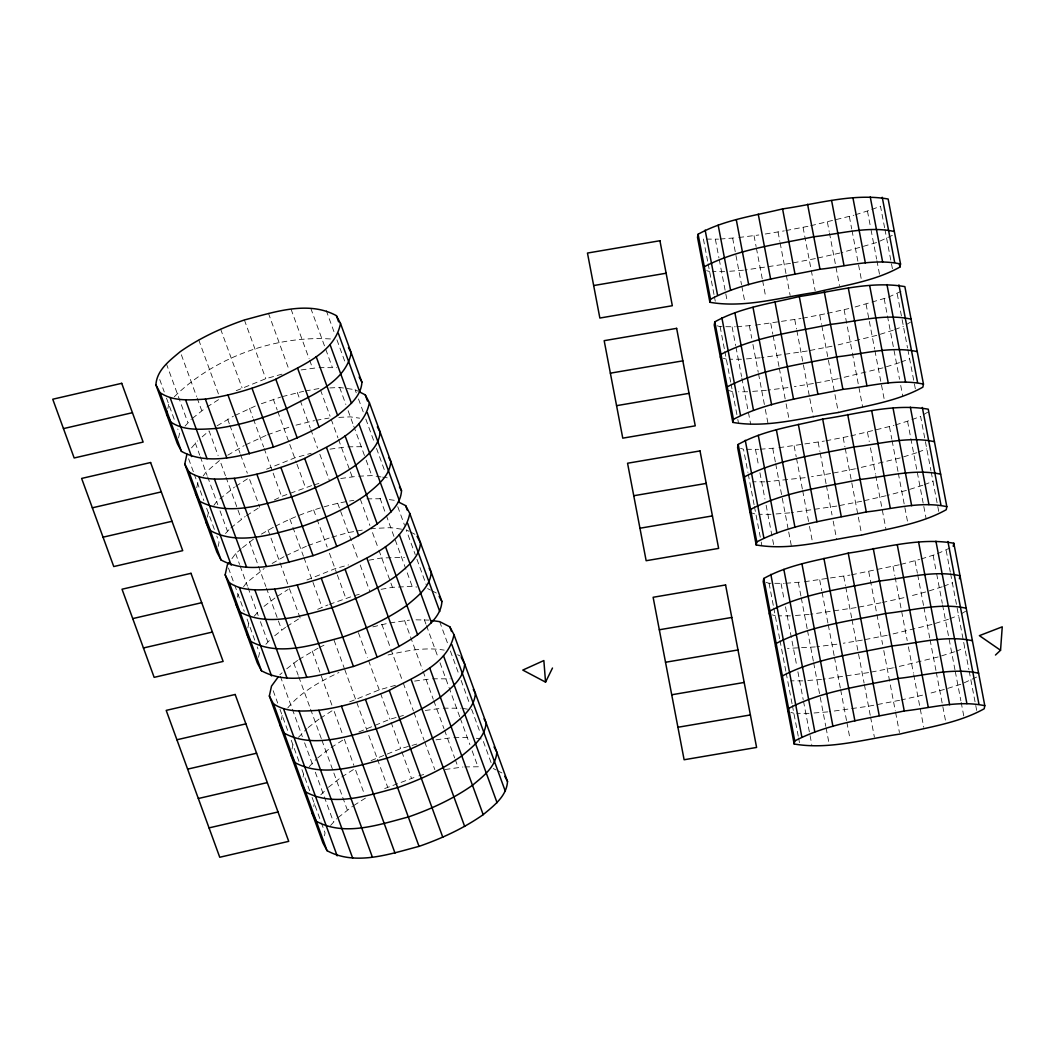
<?xml version="1.0" encoding="UTF-8"?>
<svg xmlns="http://www.w3.org/2000/svg" width="1055" height="1055" viewBox="0 0 1055 1055"><rect width="100%" height="100%" fill="white"/><g stroke="black" fill="none" stroke-linecap="round" stroke-linejoin="round"><path stroke-width="0.75" stroke-dasharray="5 3.75" d="M167.837 408.549L168.76 404.316M178.546 437.93L179.469 433.684L177.781 429.055M196.718 487.753L197.641 483.52L199.487 481.001M207.426 517.135L208.349 512.888M218.134 546.503L219.058 542.27L216.803 536.085M237.428 597.143L238.034 594.308M247.82 627.923L248.743 623.69M258.528 657.305L259.451 653.058L257.209 646.873M281.289 719.721L282.213 715.475M291.998 749.09L292.921 744.856M303.022 777.047L303.629 774.225M313.731 806.429L314.35 803.594M324.439 835.797L325.059 832.975L321.67 823.691M174.299 396.772C214.007 357.526 275.091 335.411 330.756 338.972M185.007 426.141L191.245 419.389M191.548 447.861L197.549 440.845M203.18 475.976L205.936 472.205L219.822 460.244L225.454 475.713M213.888 505.345L216.644 501.587L234.487 487.094M225.519 533.474L229.674 528.964M231.942 558.649L235.621 553.624L241.41 548.64M243.573 586.765L246.329 582.993L264.172 568.513M254.281 616.146L259.359 610.383M265.913 644.262L270.067 639.752M287.751 707.931C301.031 691.698 320.311 681.49 338.945 672.483M298.459 737.313L307.005 728.557M309.168 766.682L316.553 758.927M320.799 794.797L327.274 788.296M330.584 825.432L336.822 818.667M192.392 418.387L205.619 407.889M202.164 436.849L209.101 430.875L218.121 455.615M230.834 527.962L245.208 516.475M242.558 547.65L253.464 539.145M263.987 606.388L276.212 597.051M274.696 635.769L285.602 627.263M279.799 674.791L282.12 672.8M286.736 668.817L297.642 660.311M308.166 727.554L319.072 719.048M317.713 757.925L329.78 748.43M328.422 787.307L340.488 777.799M337.982 817.678L352.515 806.337M206.938 407.045L220.152 398.632M217.04 425.824L233.445 416.198M227.748 455.193L244.167 445.579M235.819 486.25L249.033 477.836L259.741 507.204M246.527 515.631L258.422 508.048M261.403 534.094L273.852 526.999M272.111 563.462L284.56 556.367M277.531 596.207L288.107 589.468M286.92 626.419L298.816 618.837M298.974 659.467L318.03 648.166M320.39 718.218L333.604 709.791L342.624 734.531M331.099 747.586L342.994 740.003M341.807 776.955L355.034 768.541L364.041 793.281M353.834 805.492L365.742 797.91M892.332 235.37L878.011 241.991M888.521 297.128L902.856 290.507M906.232 324.65L910.465 322.171M923.415 414.721L927.635 412.241M937.473 553.73L951.795 547.11M961.382 613.759L965.602 611.267M976.6 677.086L962.265 683.706M236.201 390.693L265.794 378.705L282.318 374.05M234.909 415.485L255.442 405.99M245.617 444.854L266.15 435.372M266.546 469.185L294.675 457.91L311.185 453.254M274.326 499.991L281.619 496.391L312.887 485.168M275.302 526.274C299.871 513.548 326.47 504.501 353.847 500.334M286.011 555.642L306.543 546.16M306.939 579.973L335.068 568.698L348.585 564.887M317.647 609.342L327.96 604.911M319.48 647.44L326.773 643.84M349.653 701.865L379.246 689.865L395.77 685.209M358.911 731.959L389.954 719.246L403.472 715.435M371.07 760.602L400.663 748.615L418.69 743.538M384.706 788.533L417.384 776.295M261.376 403.722L280.762 397.049M267.627 434.792L289.967 426.84M308.02 545.593L330.373 537.628M329.45 604.344L353.293 595.956M855.394 214.772L870.362 210.051M871.812 209.497L880.49 206.2L884.631 227.854M876.56 242.544L841.442 252.646M855.091 306.979L887.084 297.668M893.282 330.162L878.314 334.897M894.719 329.622L903.41 326.312M899.48 362.656L884.512 367.391M900.917 362.116L909.608 358.805M895.484 424.967L910.465 420.233M911.902 419.692L920.593 416.382L930.919 470.543M916.663 452.74L901.695 457.461M918.101 452.186L926.791 448.876M922.861 485.234L907.893 489.955M924.299 484.68L932.989 481.37M921.055 559.005L936.036 554.284M942.234 586.778L927.253 591.499M943.671 586.224L952.362 582.914M948.432 619.272L933.464 623.993M949.869 618.718L958.56 615.421M954.63 651.766L939.662 656.487M956.067 651.212L964.758 647.915M960.828 684.26L945.86 688.981M810.675 225.757L853.891 215.233M876.797 335.345L838.145 344.88M882.995 367.839L839.78 378.363M850.765 435.939L893.981 425.416M900.179 457.91L856.963 468.433M906.377 490.404L887.73 495.323M900.904 564.385L919.551 559.453M925.749 591.947L910.241 596.088M931.947 624.455L888.732 634.965M938.146 656.949L894.93 667.472M944.344 689.442L928.835 693.57M282.265 396.627L303.748 391.247M295.98 425.152L314.456 420.615M314.39 484.746L318.9 483.467M331.863 537.206L348.387 532.551L364.555 529.702M354.783 595.534L359.293 594.268M372.837 626.881L388.319 623.202M388.055 654.984C406.294 650.698 425.495 646.913 444.208 650.131M418.888 775.873L426.391 773.75M839.872 253.042L816.873 258.251M827.384 313.375L848.813 308.561M886.16 495.718L863.161 500.927M851.53 574.817L899.335 564.781M903.964 597.671L882.534 602.471M922.558 695.153L901.128 699.966M785.87 230.583L809.159 226.087M815.357 258.581L792.068 263.077M802.591 318.214L825.867 313.704M832.065 346.198L808.789 350.708M838.263 378.692L814.988 383.202M825.973 440.779L849.249 436.269M855.447 468.763L832.171 473.273M861.645 501.257L838.369 505.767M881.017 602.801L857.741 607.311M887.215 635.295L863.94 639.805M893.414 667.802L870.138 672.299M899.612 700.296L868.516 706.243L829.23 711.716M765.244 234.012L784.313 230.874M790.512 263.368L744.975 270.014M755.486 325.138L801.022 318.505M807.22 350.999L761.684 357.632M813.418 383.493L794.362 386.618M778.867 447.702L824.403 441.069M830.602 473.563L811.546 476.689M836.8 506.057L791.263 512.69M804.438 581.74L849.974 575.107M856.172 607.601L810.636 614.234M862.37 640.095L843.314 643.234M868.568 672.589L823.032 679.222M301.137 369.936L317.397 367.707M305.37 390.957L319.929 388.398M316.078 420.338L329.015 418.057M330.017 449.14L346.277 446.911M340.725 478.508L356.986 476.293M368.802 560.218L381.739 557.937L404.553 557.462M381.119 589.31L392.447 587.319L412.175 586.395L416.817 587.055M389.941 622.925L409.432 620.129M414.589 681.095L430.849 678.879M425.297 710.477L441.557 708.248M436.018 739.845L452.265 737.616M445.105 769.504L462.974 766.998M738.777 237.507L758.848 234.988M787.953 387.607L767.882 390.126M805.136 477.678L766.405 481.726M836.905 644.209L816.834 646.728M720.117 239.05L737.247 237.692M743.445 270.185L726.315 271.544M736.825 326.668L753.969 325.309M760.167 357.803L743.023 359.162M766.365 390.297L749.221 391.656M760.207 449.232L777.35 447.874M789.747 512.862L772.603 514.22M785.777 583.27L802.921 581.925M809.119 614.419L791.975 615.764M815.317 646.913L787.465 648.416M821.515 679.407L804.372 680.765M827.713 711.901L810.57 713.259M706.402 239.116L718.534 239.142M724.732 271.649L712.6 271.61M717.176 325.784L720.117 326.654L735.256 326.773M741.454 359.267L729.322 359.228M747.652 391.761L738.513 391.801M746.505 449.298L758.637 449.338M764.835 481.832L752.703 481.792M771.034 514.326L758.901 514.286M766.115 582.4L769.069 583.27L784.208 583.375M790.406 615.869L778.274 615.843M802.802 680.857L790.67 680.831M809 713.351L796.868 713.325M319.045 367.641L336.835 367.681M329.793 387.937L339.644 387.475L355.113 389.677L358.014 391.168M338.853 417.384L350.366 416.857L359.636 418.176M347.913 446.845L364.16 446.661M358.634 476.214L371.782 475.594L381.053 476.926M366.889 498.883L383.136 498.712M416 619.826L428.858 620.103M432.497 678.8L450.287 678.84M443.206 708.169L460.995 708.221M453.914 737.551L470.161 737.366M464.622 766.919L480.869 766.748M382.609 477.137L387.238 477.81M389.321 499.595L395.506 500.479M401.573 529.188L390.759 527.645L371.03 528.568L378.363 548.666M462.538 708.433L471.809 709.764L480.276 732.948M476.346 738.249L482.531 739.133L491.538 763.873M706.652 270.66L709.606 271.531M723.374 358.278L726.315 359.148M728.095 390.337L732.513 391.642M740.557 448.349L743.498 449.219L747.929 472.429M750 512.466L755.894 514.207M772.326 614.894L775.267 615.764M790.92 712.376L793.861 713.246M409.116 531.324L406.215 529.847L415.235 554.587M410.566 532.063L414.918 534.292M427.631 588.598L430.532 590.075M431.983 590.813L436.335 593.029M457.646 654.72L460.547 656.197M493.239 768.502L496.127 769.992M497.578 770.73L501.929 772.946M326.232 310.473L334.686 333.67M336.941 339.855L345.394 363.039M355.113 389.677L356.234 392.776M358.489 398.961L364.133 414.417M365.821 419.059L374.274 442.243M376.529 448.428L384.983 471.625M397.761 506.664L404.527 525.205M416.923 559.216L426.51 585.499M439.684 621.646L448.138 644.829M450.393 651.014L458.846 674.198M461.101 680.383L469.554 703.58M310.777 308.271L332.193 367.021M339.644 387.475L345.855 404.487M348.11 410.672L353.174 424.585M353.742 426.128L365.584 458.595M366.138 460.138L371.782 475.594M380.051 498.276L385.682 513.732M386.249 515.275L412.175 586.395M424.229 619.43L425.917 624.072M426.484 625.615L437.746 656.54M440.001 662.725L459.729 716.833M460.297 718.376L469.884 744.659M472.139 750.844L477.77 766.299M291.048 309.194L309.089 358.674M309.643 360.217L312.465 367.944M320.483 389.941L330.07 416.224M331.191 419.323L337.956 437.878M338.523 439.421L349.798 470.332M350.366 471.888L352.053 476.517M360.322 499.186L369.896 525.469M378.916 550.209L392.447 587.319M404.5 620.353L422.527 669.833M423.095 671.376L433.249 699.201M433.803 700.744L443.957 728.583M444.511 730.126L454.665 757.952M455.233 759.495L458.041 767.222M268.405 313.177L288.688 368.841M297.273 392.381L310.236 427.948M310.803 429.491L317.568 448.045M319.823 454.23L329.411 480.513M337.679 503.182L358.529 560.376M360.217 565.018L369.804 591.301M381.857 624.349L390.31 647.533M390.864 649.076L402.14 680M403.274 683.086L413.415 710.925M413.982 712.468L424.123 740.294M424.69 741.836L434.831 769.662M244.378 319.955L265.794 378.705M273.258 399.159L277.201 409.986M277.768 411.529L296.363 462.552M296.93 464.095L305.383 487.278M313.651 509.961L316.474 517.689M317.028 519.231L327.182 547.057M329.437 553.242L336.756 573.34M337.323 574.883L345.776 598.08M358.397 632.67L367.417 657.397M368.538 660.496L389.954 719.246M391.089 722.332L400.663 748.615M401.797 751.714L411.384 777.983M220.614 329.068L242.043 387.818M249.494 408.272L252.883 417.543M253.437 419.099L263.592 446.924M264.146 448.467L281.619 496.391M289.888 519.06L303.418 556.17M303.985 557.713L322.026 607.179M334.066 640.227L344.22 668.052M344.774 669.609L376.912 757.727M377.466 759.27L387.62 787.096M198.736 339.881L218.464 393.99M227.616 419.086L229.304 423.728M229.871 425.271L240.013 453.096M240.58 454.639L247.345 473.194M268.01 529.874L287.738 583.982M289.426 588.624L300.134 618.006M312.188 651.041L331.916 705.149M344.312 739.159L353.9 765.442M181.355 354.77L196.573 396.509M197.14 398.051L201.65 410.421M226.021 477.256L241.239 518.994M249.507 541.663L265.847 586.501M266.414 588.044L281.632 629.782M293.686 662.83L298.183 675.2M298.75 676.743L310.025 707.668M310.592 709.211L321.3 738.592M321.867 740.135L342.15 795.787M342.717 797.329L347.227 809.699M166.347 363.632L187.777 422.382M195.228 442.836L199.738 455.206M200.305 456.749L207.07 475.304M207.637 476.847L217.778 504.672M220.033 510.857L227.366 530.955M235.621 553.624L239.577 564.451M240.131 565.994L247.463 586.092M248.031 587.635L258.172 615.461M260.427 621.646L267.759 641.743M280.366 676.334L302.35 736.627M304.605 742.812L313.058 766.009M315.313 772.194L333.354 821.66M159.74 379.576L164.25 391.946M166.505 398.131L174.959 421.314M188.621 458.78L193.698 472.693M194.265 474.249L203.839 500.518M206.661 508.259L214.547 529.9M228.46 568.025L234.091 583.494M234.658 585.037L244.232 611.32M247.055 619.048L254.954 640.688M273.192 690.735L277.702 703.105M279.957 709.29L288.411 732.487M291.233 740.214L299.119 761.855M301.941 769.583L309.84 791.224M312.095 797.409L321.102 822.148M884.921 229.41L892.596 269.645M897.212 293.818L907.537 347.979M907.841 349.522L915.806 391.3M931.222 472.086L939.187 513.864M946.164 550.42L950.291 572.087M950.595 573.63L968.886 669.569M969.189 671.125L976.864 711.347M867.474 211.158L870.718 228.17M871.008 229.726L876.626 259.121M876.916 260.664L879.567 274.59M884.182 298.776L899.533 379.233M900.719 385.431L902.777 396.258M907.564 421.341L917.006 470.86M917.309 472.403L923.507 504.897M923.798 506.453L926.158 518.823M933.134 555.378L936.378 572.403M936.682 573.946L942.286 603.355M942.577 604.897L954.973 669.885M955.276 671.442L960.881 700.837M961.171 702.379L963.835 716.305M849.354 216.592L851.715 228.961M852.018 230.518L861.46 280.037M866.076 304.209L874.635 349.086M874.925 350.629L884.67 401.691M889.457 426.774L891.818 439.157M892.108 440.7L898.016 471.651M898.306 473.194L908.052 524.256M915.028 560.812L917.388 573.195M917.679 574.738L923.587 605.689M923.877 607.245L929.785 638.183M930.075 639.739L935.983 670.677M936.273 672.233L945.715 721.739M827.397 222.13L829.164 231.414M829.454 232.957L839.49 285.575M844.106 309.748L852.071 351.526M852.374 353.082L862.7 407.23M867.487 432.313L869.254 441.597M870.441 447.795L875.452 474.091M875.756 475.647L886.081 529.795M893.058 566.364L894.825 575.648M895.128 577.191L907.221 640.636M908.408 646.821L913.419 673.13M913.722 674.673L923.758 727.291M803.066 227.405L815.172 290.837M819.788 315.023L821.555 324.307M821.858 325.85L838.382 412.505M843.169 437.588L844.936 446.872M845.24 448.415L861.764 535.07M868.74 571.625L882.613 644.354M883.787 650.539L895.299 710.899M895.603 712.442L899.44 732.552M778.049 232.034L779.83 241.318M780.12 242.874L786.028 273.812M786.318 275.368L790.155 295.479M794.771 319.665L796.538 328.949M796.828 330.492L809.528 397.023M809.818 398.579L813.365 417.147M818.153 442.23L819.92 451.514M820.21 453.057L826.118 484.008M826.408 485.551L832.026 514.946M833.199 521.144L836.747 539.712M843.723 576.267L845.49 585.551M845.78 587.094L851.688 618.045M851.978 619.588L864.085 683.033M864.375 684.59L870.283 715.527M870.573 717.084L874.41 737.194M754.035 235.727L756.105 246.567M756.395 248.11L762.303 279.061M762.607 280.604L765.851 297.629M770.757 323.358L772.827 334.184M773.117 335.727L779.025 366.678M779.315 368.221L785.804 402.272M786.107 403.814L789.351 420.84M794.138 445.922L796.195 456.749M796.499 458.292L802.407 489.243M802.697 490.786L809.185 524.836M809.488 526.379L812.732 543.404M819.709 579.96L821.766 590.787M822.069 592.343L827.964 623.281M828.267 624.837L834.175 655.788M834.465 657.331L840.373 688.282M840.664 689.825L846.572 720.776M846.862 722.319L850.106 739.344M732.671 238.232L741.52 284.652M741.823 286.195L744.474 300.121M749.38 325.85L751.74 338.22M752.927 344.418L758.242 372.27M758.532 373.813L765.033 407.863M765.323 409.406L767.987 423.332M772.761 448.415L775.425 462.341M775.715 463.884L788.415 530.428M788.705 531.971L791.356 545.897M798.332 582.452L800.996 596.378M801.286 597.934L807.194 628.872M807.484 630.428L813.392 661.366M813.682 662.922L825.788 726.367M826.078 727.91L828.742 741.836M715.396 239.353L718.943 257.921M719.233 259.464L727.212 301.242M732.117 326.971L735.652 345.539M735.955 347.095L741.56 376.49M741.85 378.033L750.712 424.453M755.499 449.536L758.743 466.561M759.917 472.746L764.941 499.055M766.128 505.24L774.093 547.031M781.069 583.586L784.313 600.598M785.487 606.796L796.71 665.6M797.897 671.784L803.198 699.636M803.501 701.179L811.77 744.514M703.408 239.037L707.839 262.247M708.129 263.79L714.037 294.741M714.327 296.284L715.514 302.482M720.117 326.654L724.548 349.864M724.838 351.407L730.746 382.358M731.036 383.915L737.537 417.951M737.827 419.494L738.421 422.593M748.219 473.985L754.127 504.923M754.417 506.479L760.919 540.516M761.209 542.059L761.802 545.158M769.069 583.27L773.5 606.48M773.79 608.023L779.698 638.974M779.988 640.517L785.896 671.468M786.186 673.011L792.094 703.962M792.384 705.505L798.292 736.456M798.595 737.999L799.479 742.641"/><path stroke-width="1.5" d="M1000.549 650.262L1002.25 626.828L979.396 635.651L1000.549 650.262L995.472 655.036M698.107 234.25L697.5 237.296L709.896 302.284C744.883 308.35 780.806 297.312 815.475 292.393C843.881 285.443 874.107 281.474 899.941 267.047L900.535 264.001L888.139 199.013C853.165 192.946 817.229 203.971 782.573 208.903C754.154 215.84 723.928 219.809 698.107 234.25L710.503 299.238L709.896 302.284M703.698 269.79L704.305 266.744C737.999 249.072 776.968 244.575 813.787 236.755C840.281 233.92 867.856 225.744 894.337 231.507M714.815 321.867L714.222 324.914L732.816 422.396C767.789 428.462 803.725 417.424 838.382 412.505C866.801 405.568 897.027 401.599 922.861 387.159L923.455 384.112L904.86 286.63C869.874 280.564 833.951 291.602 799.294 296.521C770.875 303.458 740.65 307.427 714.815 321.867L733.41 419.349L732.816 422.396M720.42 357.408L721.013 354.361C754.707 336.703 793.677 332.193 830.509 324.373C856.99 321.538 884.578 313.361 911.058 319.124M726.618 389.902L727.212 386.855C760.906 369.197 799.875 364.687 836.707 356.867C863.188 354.032 890.776 345.869 917.257 351.618M738.197 444.432L737.603 447.478L756.198 544.96C791.171 551.027 827.107 539.989 861.764 535.07C890.183 528.133 920.408 524.164 946.243 509.723L946.836 506.677L928.242 409.195C893.255 403.129 857.333 414.167 822.676 419.086C794.257 426.035 764.031 429.992 738.197 444.432L756.791 541.914L756.198 544.96M743.801 479.972L744.395 476.926C778.089 459.268 817.058 454.758 853.891 446.938C880.371 444.102 907.959 435.939 934.44 441.689M750 512.466L750.593 509.42C784.287 491.762 823.256 487.252 860.089 479.445C886.569 476.596 914.158 468.433 940.638 474.183M763.767 578.483L763.174 581.516L794.164 743.999C829.138 750.065 865.074 739.028 899.73 734.109C928.149 727.159 958.375 723.189 984.21 708.762L984.803 705.716L953.812 543.233C918.826 537.18 882.903 548.204 848.233 553.137C819.827 560.073 789.602 564.043 763.767 578.483L794.758 740.953L794.164 743.999M769.372 614.023L769.965 610.977C803.659 593.306 842.629 588.796 879.461 580.989C905.942 578.14 933.53 569.977 960.01 575.727L959.404 578.773M775.57 646.517L776.163 643.471C809.858 625.8 848.827 621.29 885.659 613.483C912.14 610.647 939.728 602.471 966.209 608.221M781.768 679.011L782.362 675.965C816.056 658.294 855.025 653.784 891.857 645.976C918.338 643.141 945.926 634.965 972.407 640.715M787.966 711.505L788.56 708.459C822.254 690.788 861.223 686.278 898.056 678.471C924.536 675.635 952.124 667.459 978.605 673.222M953.206 546.279L953.812 543.233M155.903 384.838C156.826 369.975 169.776 360.48 180.234 351.671C199.87 337.89 221.774 327.841 244.378 319.955C273.535 312.372 307.902 300.108 336.387 315.656L340.514 323.463L361.931 382.213C361.008 397.076 348.071 406.557 337.613 415.367C317.964 429.148 296.059 439.21 273.456 447.083C244.298 454.665 209.932 466.93 181.46 451.382L177.319 443.588L155.903 384.838L160.044 392.645L181.46 451.382M167.231 411.384L166.611 414.206L170.752 422.013C184.045 431.073 200.846 429.411 216.077 428.475C240.382 425.218 263.935 418.083 286.512 408.601C310.381 395.585 345.473 382.833 351.223 352.832L348.467 347.636M359.465 391.906L365.254 394.86L369.395 402.667L401.52 490.786C400.597 505.648 387.647 515.143 377.202 523.953C357.553 537.734 335.648 547.782 313.045 555.669C283.887 563.251 249.521 575.503 221.049 559.968L216.908 552.161L184.783 464.042L186.933 454.151M398.408 501.956L405.648 505.648L409.788 513.455L441.913 601.574C440.99 616.437 428.053 625.932 417.595 634.741C397.946 648.522 376.042 658.571 353.438 666.457C324.281 674.04 289.914 686.304 261.442 670.756L257.301 662.949L225.177 574.83L227.326 564.939L229.172 562.421M160.044 392.645C173.337 401.704 190.137 400.03 205.369 399.106C229.674 395.836 253.226 388.715 275.803 379.233C299.673 366.204 334.765 353.465 340.514 323.463M431.957 620.538L439.684 621.646L449.826 626.815L453.967 634.622L507.521 781.491C506.598 796.354 493.648 805.849 483.19 814.658C463.541 828.439 441.636 838.488 419.033 846.374C389.875 853.957 355.522 866.208 327.037 850.673L322.896 842.866L269.355 695.997L271.504 686.106L277.953 677.31M184.783 464.042L188.911 471.849C202.217 480.909 219.018 479.234 234.25 478.311C258.554 475.04 282.107 467.919 304.684 458.437C328.54 445.408 363.645 432.669 369.395 402.667M225.177 574.83L229.304 582.637C242.61 591.697 259.411 590.022 274.643 589.099C298.947 585.841 322.5 578.707 345.077 569.225C368.947 556.196 404.039 543.457 409.788 513.455M269.355 695.997L273.482 703.804C286.789 712.863 303.589 711.189 318.821 710.266C343.126 706.995 366.678 699.874 389.255 690.392C413.125 677.363 448.217 664.624 453.967 634.622M545.554 682.123L543.852 660.549L522.805 670.083L545.554 682.123L552.49 668.026M710.503 299.238C744.197 281.58 783.166 277.069 819.986 269.249C846.479 266.414 874.054 258.238 900.535 264.001M733.41 419.349C767.117 401.691 806.073 397.181 842.905 389.374C869.386 386.526 896.974 378.363 923.455 384.112M756.791 541.914C790.485 524.256 829.454 519.746 866.287 511.939C892.767 509.09 920.356 500.927 946.836 506.677M794.758 740.953C828.465 723.282 867.421 718.785 904.254 710.965C930.734 708.129 958.322 699.953 984.803 705.716M63.458 428.607L132.429 412.69M92.339 507.811L161.31 491.894M103.047 537.18L172.018 521.275M132.732 618.599L201.703 602.695M143.44 647.968L212.411 632.064M176.91 739.766L245.881 723.862M187.619 769.135L256.589 753.23M198.327 798.516L267.297 782.599M209.035 827.885L278.019 811.981M593.662 285.549L666.127 273.232M610.37 373.167L682.836 360.85M616.568 405.661L689.047 393.344M633.752 495.731L706.217 483.414M639.95 528.225L712.415 515.908M659.322 629.769L731.788 617.452M665.52 662.263L737.986 649.959M671.719 694.77L744.184 682.453M677.917 727.264L750.395 714.947M359.175 377.004L361.931 382.213M377.347 426.84L380.103 432.036C379.18 446.898 366.23 456.393 355.772 465.202C336.136 478.983 314.232 489.032 291.628 496.918C262.471 504.501 228.104 516.765 199.619 501.217L195.492 493.41M388.741 457.514L390.812 461.417C389.888 476.28 376.938 485.762 366.481 494.571C346.844 508.352 324.94 518.414 302.337 526.287C273.179 533.87 238.812 546.134 210.341 530.586L206.2 522.792M399.449 486.882L401.52 490.786M417.055 536.322L420.497 542.837C419.574 557.699 406.623 567.181 396.166 575.99C376.529 589.771 354.625 599.82 332.022 607.706C302.864 615.289 268.498 627.554 240.026 612.005L235.885 604.199M429.148 568.302L431.205 572.206C430.282 587.068 417.345 596.563 406.887 605.372C387.238 619.153 365.333 629.202 342.73 637.075C313.572 644.671 279.206 656.922 250.734 641.387L246.593 633.58M439.157 596.378L441.913 601.574M461.233 657.489L464.675 663.991C463.752 678.853 450.801 688.348 440.344 697.157C420.708 710.938 398.803 720.987 376.2 728.873C347.042 736.456 312.676 748.72 284.204 733.172L280.063 725.365M473.313 689.469L475.383 693.372C474.46 708.235 461.51 717.73 451.065 726.539C431.416 740.32 409.511 750.369 386.908 758.242C357.75 765.838 323.384 778.089 294.912 762.554L290.771 754.747M484.034 718.837L486.091 722.741C485.168 737.603 472.231 747.098 461.774 755.908C442.124 769.688 420.22 779.737 397.616 787.623C368.459 795.206 334.092 807.471 305.62 791.923L301.479 784.116M494.043 746.914L496.813 752.123C495.876 766.985 482.939 776.467 472.482 785.276C452.832 799.057 430.928 809.119 408.325 816.992C379.167 824.575 344.8 836.839 316.329 821.291L312.188 813.497M504.765 776.295L507.521 781.491M336.387 315.656L338.629 321.841M365.254 394.86L367.509 401.045M405.648 505.648L407.349 510.29M449.826 626.815L451.527 631.457M338.365 333.354L359.781 392.104M367.246 412.558L399.37 500.677M407.639 523.346L439.764 611.478M451.817 644.513L505.358 791.382M330.07 344.669L351.486 403.419M358.937 423.873L391.075 511.992M399.344 534.661L431.469 622.78M443.522 655.828L497.063 802.697M316.183 356.63L337.613 415.367M345.064 435.834L377.202 523.953M385.457 546.622L417.595 634.741M429.636 667.789L483.19 814.658M297.681 368.419L319.098 427.156M326.562 447.623L358.687 535.742M366.955 558.412L399.08 646.53M411.134 679.578L464.675 826.447M275.803 379.233L297.22 437.983M304.684 458.437L336.809 546.556M345.077 569.225L377.202 657.344M389.255 690.392L442.797 837.261M252.04 388.332L273.456 447.083M280.92 467.536L313.045 555.669M321.313 578.338L353.438 666.457M365.492 699.505L419.033 846.374M228.012 395.111L249.442 453.861M256.893 474.315L289.03 562.434M297.286 585.116L329.424 673.235M341.464 706.283L395.018 853.139M205.369 399.106L226.785 457.844M234.25 478.311L266.374 566.429M274.643 589.099L306.781 677.218M318.821 710.266L372.375 857.135M185.64 400.03L207.07 458.767M214.521 479.221L246.659 567.353M254.914 590.022L287.052 678.141M299.093 711.189L352.647 858.058M170.185 397.814L191.601 456.564M199.065 477.018L231.19 565.137M239.459 587.82L271.583 675.938M283.637 708.986L337.178 855.842M188.911 471.849L221.049 559.968M229.304 582.637L261.442 670.756M273.482 703.804L327.037 850.673M899.348 263.948L899.941 267.047M882.244 197.272L894.64 262.26M898.952 284.89L917.547 382.372M922.334 407.454L940.928 504.936M947.904 541.492L978.895 703.975M870.243 196.942L882.639 261.943M886.965 284.573L905.559 382.055M910.346 407.138L928.941 504.62M935.917 541.175L966.908 703.645M852.981 198.076L865.377 263.064M869.689 285.694L888.284 383.176M893.071 408.259L911.665 505.741M918.641 542.296L949.632 704.78M831.604 200.569L844 265.557M848.326 288.186L866.92 385.682M871.707 410.751L890.301 508.246M897.278 544.802L928.268 707.272M807.589 204.261L819.986 269.249M824.311 291.879L842.905 389.374M847.692 414.444L866.287 511.939M873.263 548.495L904.254 710.965M782.573 208.903L794.969 273.891M799.294 296.521L817.889 394.003M822.676 419.086L841.27 516.568M848.233 553.137L879.237 715.606M758.255 214.165L770.651 279.166M774.963 301.796L793.558 399.278M798.345 424.361L816.939 521.843M823.915 558.398L854.906 720.882M736.285 219.717L748.681 284.705M753.006 307.335L771.601 404.817M776.388 429.899L794.982 527.381M801.958 563.937L832.949 726.42M718.178 225.15L730.574 290.138M734.887 312.768L753.481 410.25M758.268 435.333L776.862 532.815M783.839 569.37L814.829 731.854M705.149 230.109L717.545 295.097M721.871 317.726L740.465 415.208M745.252 440.291L763.846 537.773M770.823 574.329L801.813 736.812M121.721 383.321L52.75 399.225L74.167 457.976L143.137 442.071L121.721 383.321M150.601 462.525L81.631 478.429L113.755 566.548L182.726 550.644L150.601 462.525M190.995 573.313L122.024 589.218L154.149 677.35L223.132 661.432L190.995 573.313M235.173 694.48L166.202 710.384L219.743 857.253L288.727 841.349L235.173 694.48M659.929 240.738L587.464 253.055L599.86 318.043L672.325 305.726L659.929 240.738M676.637 328.356L604.172 340.673L622.767 438.155L695.245 425.838L676.637 328.356M700.019 450.92L627.554 463.237L646.148 560.719L718.626 548.402L700.019 450.92M725.589 584.958L653.124 597.275L684.115 759.758L756.593 747.441L725.589 584.958"/></g></svg>
